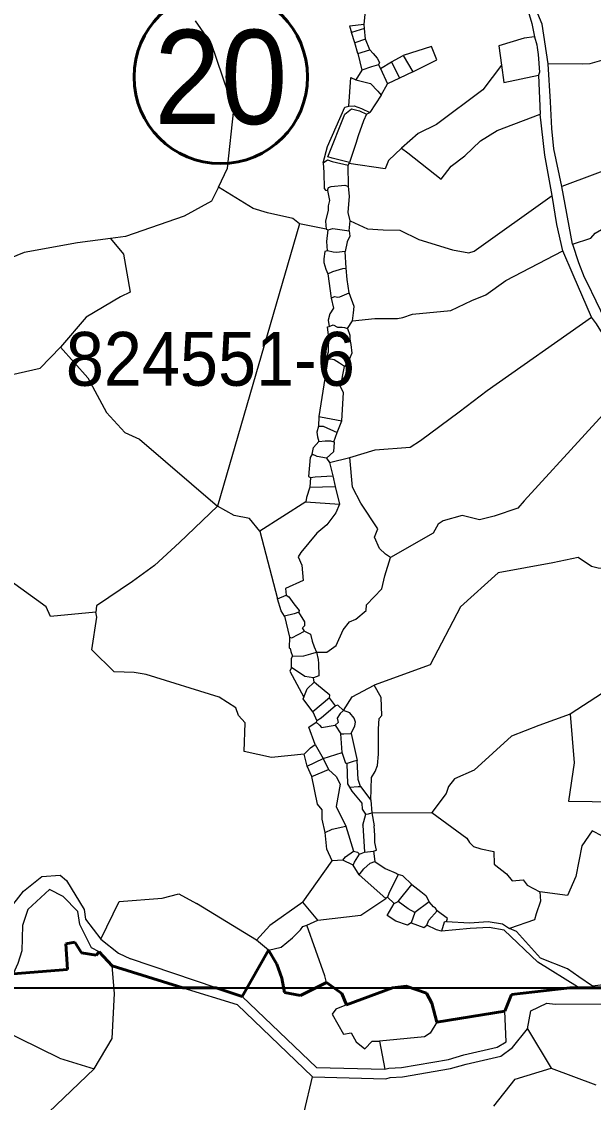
# Model space of a CAD drawing. Header units: metres. Extents: x 548568 to 557107, y 1817749 to 1829427.
# Drawn here: x 553363 to 553788, y 1821915 to 1822718 of the extents above; entities that cross this region are included whole.
import ezdxf
from ezdxf.enums import TextEntityAlignment as Align

# ---------------------------------------------------------------- set-up
doc = ezdxf.new("R2010")
doc.units = ezdxf.units.M
doc.header["$LTSCALE"] = 28
doc.linetypes.add('LONG_DASHED', pattern=[7.5, 6, -1.5])
for name, color, linetype, lineweight in [('10', 7, 'Continuous', 13), ('23', 7, 'Continuous', 13), ('32', 7, 'Continuous', 13), ('34', 7, 'LONG_DASHED', 40), ('54', 7, 'Continuous', 25), ('63', 7, 'Continuous', 40)]:
    doc.layers.add(name, color=color, linetype=linetype, lineweight=lineweight)
doc.layers.add('55', color=7, linetype='Continuous')

msp = doc.modelspace()

# ---------------------------------------------------------------- linework, layer by layer
at = {"layer": '10'}
for p, q in [((553618, 1822715.63), (553619.71, 1822733.46)), ((553618.11, 1822712.58), (553608.58, 1822709.64)), ((553611.07, 1822701.95), (553608.58, 1822709.64)), ((553618.11, 1822712.58), (553618, 1822715.63)), ((553618.93, 1822704.65), (553618.11, 1822712.58)), ((553618.93, 1822704.65), (553611.07, 1822701.95)), ((553613.28, 1822694.08), (553611.07, 1822701.95)), ((553622.14, 1822696.82), (553618.93, 1822704.65)), ((553613.28, 1822694.08), (553622.14, 1822696.82)), ((553628.49, 1822685.64), (553630.13, 1822683.04)), ((553638.12, 1822687.8), (553644.07, 1822675.8)), ((553630.13, 1822683.04), (553635.23, 1822671.61)), ((553630.51, 1822663.16), (553635.23, 1822671.61)), ((553630.51, 1822663.16), (553622.18, 1822650.27)), ((553606.18, 1822595.37), (553606.03, 1822611.06)), ((553569.78, 1822567.55), (553508.87, 1822357.82)), ((553589.58, 1822563.67), (553569.78, 1822567.55)), ((553606.8, 1822562.28), (553607.44, 1822569.78)), ((553589.58, 1822563.67), (553591.17, 1822563.14)), ((553604.47, 1822534.65), (553603.82, 1822546.85)), ((553590.91, 1822530.37), (553593.5, 1822512.18)), ((553605.61, 1822489.79), (553609.29, 1822495.33)), ((553590.96, 1822466.67), (553584.17, 1822424.27)), ((553584.17, 1822424.27), (553583.99, 1822417.31)), ((553597.79, 1822412.47), (553601.37, 1822421.09)), ((553595.26, 1822405.61), (553597.79, 1822412.47)), ((553592.19, 1822390.18), (553607.26, 1822393.9)), ((553592.19, 1822390.18), (553594.54, 1822380.26)), ((553594.54, 1822380.26), (553596.42, 1822372.31)), ((553578.12, 1822378.94), (553577.45, 1822371.86)), ((553577.45, 1822371.86), (553596.42, 1822372.31)), ((553596.42, 1822372.31), (553599.5, 1822359.33)), ((553574.62, 1822360.87), (553540.43, 1822339.25)), ((553574.62, 1822360.87), (553599.5, 1822359.33)), ((553540.43, 1822339.25), (553553.55, 1822288.98)), ((553553.55, 1822288.98), (553559.94, 1822291.72)), ((553580.86, 1822227.1), (553580.32, 1822230.23)), ((553592.06, 1822215.23), (553579.79, 1822204.83)), ((553596.69, 1822209.39), (553592.06, 1822215.23)), ((553579.79, 1822204.83), (553582.64, 1822198.25)), ((553582.64, 1822198.25), (553582.33, 1822197.22)), ((553596.32, 1822195), (553600.52, 1822188.67)), ((553601.56, 1822174.77), (553600.52, 1822188.67)), ((553608.3, 1822188.81), (553612.7, 1822168.8)), ((553581.54, 1822180.56), (553587.55, 1822170.37)), ((553575.47, 1822164.68), (553573.23, 1822173.46)), ((553587.55, 1822170.37), (553601.56, 1822174.77)), ((553575.47, 1822164.68), (553587.55, 1822170.37)), ((553579.06, 1822156.87), (553575.47, 1822164.68)), ((553587.55, 1822170.37), (553591.38, 1822162.11)), ((553579.06, 1822156.87), (553591.38, 1822162.11)), ((553615.2, 1822149.55), (553622.85, 1822139.43)), ((553622.85, 1822139.43), (553623.6, 1822129.82)), ((553616.99, 1822120.68), (553619.01, 1822128.87)), ((553623.6, 1822129.82), (553668.05, 1822130.19)), ((553623.6, 1822129.82), (553625.26, 1822120.14)), ((553604.22, 1822120.12), (553610.05, 1822101.54)), ((553616.99, 1822120.68), (553618.05, 1822100.67)), ((553614.41, 1822099.27), (553618.05, 1822100.67)), ((553618.05, 1822100.67), (553624.9, 1822101.44)), ((553624.9, 1822101.44), (553625.94, 1822093.87)), ((553572.37, 1822063.63), (553594.19, 1822094.22)), ((553602.11, 1822094.86), (553594.19, 1822094.22)), ((553609.79, 1822091.02), (553602.11, 1822094.86)), ((553614.16, 1822083.86), (553609.79, 1822091.02)), ((553633.97, 1822066.33), (553614.16, 1822083.86)), ((553641.65, 1822084.97), (553643.06, 1822084.08)), ((553643.2, 1822063.97), (553653.35, 1822076.69)), ((553615.45, 1822053.98), (553633.97, 1822066.33)), ((553635.35, 1822067.13), (553633.97, 1822066.33)), ((553635.35, 1822067.13), (553640.29, 1822062.58)), ((553537.91, 1822035.27), (553493.25, 1822062.66)), ((553583.46, 1822050.09), (553572.37, 1822063.63)), ((553640.29, 1822062.58), (553643.2, 1822063.97)), ((553575.28, 1822046.41), (553583.46, 1822050.09)), ((553583.46, 1822050.09), (553615.45, 1822053.98)), ((553655.6, 1822055.94), (553652.92, 1822048.17)), ((553546.84, 1822027.96), (553537.91, 1822035.27)), ((553396.24, 1822032.57), (553402.93, 1822033.8)), ((553397.61, 1822013.57), (553396.24, 1822032.57)), ((553402.93, 1822033.8), (553407.95, 1822025.78)), ((553418.88, 1822024.21), (553421.08, 1822026.53)), ((553546.84, 1822027.96), (553527.24, 1821993.53)), ((553546.84, 1822027.96), (553527.24, 1821993.53)), ((553407.95, 1822025.78), (553418.88, 1822024.21)), ((553357.24, 1822010.36), (553397.61, 1822013.57)), ((553432.5, 1821995.72), (553430.67, 1822016.35)), ((553671.9, 1821974.38), (553722.31, 1821982.55)), ((553671.9, 1821974.38), (553722.31, 1821982.55)), ((553391.65, 1821947.54), (553346.45, 1821969.79)), ((553739.22, 1821969.38), (553756.85, 1821940.3)), ((553629.36, 1821960.3), (553633.21, 1821939.37)), ((553391.65, 1821947.54), (553417.28, 1821939.77)), ((553369.61, 1821894.11), (553417.28, 1821939.77)), ((553756.85, 1821940.3), (553790.09, 1821927.9))]:
    msp.add_line(p, q, dxfattribs=at)
for points in [[(553509.65, 1822594.86), (553516.47, 1822608.88), (553521.1, 1822652.46), (553504.6, 1822701.33), (553492.56, 1822718.36)], [(553815.86, 1822717.16), (553809.23, 1822707.61), (553804.5, 1822696.97), (553794.14, 1822688.82), (553785.46, 1822686.41), (553780.43, 1822686.21), (553754.53, 1822686.32)], [(553618, 1822715.63), (553607.06, 1822714.32), (553608.58, 1822709.64)], [(553744.51, 1822706.44), (553736.86, 1822705.4), (553717.84, 1822699.67), (553719.87, 1822685.28)], [(553613.28, 1822694.08), (553616.1, 1822681.71), (553611.74, 1822674.6)], [(553622.14, 1822696.82), (553624.58, 1822694.08), (553627.67, 1822690.52), (553629.33, 1822687.39), (553628.49, 1822685.64)], [(553630.13, 1822683.04), (553638.12, 1822687.8), (553646.92, 1822692.61), (553653.96, 1822680.49)], [(553653.96, 1822680.49), (553671.9, 1822689.41), (553667.91, 1822699.19), (553646.92, 1822692.61)], [(553628.49, 1822685.64), (553623.38, 1822684.25), (553616.1, 1822681.71)], [(553719.87, 1822685.28), (553706.1, 1822667.14), (553671.57, 1822641.43), (553657.93, 1822634.71), (553645.53, 1822623.77)], [(553719.87, 1822685.28), (553721.75, 1822672.49), (553747.39, 1822678.07)], [(553653.96, 1822680.49), (553644.07, 1822675.8), (553635.23, 1822671.61)], [(553606.55, 1822655.06), (553607.91, 1822676.22), (553611.74, 1822674.6)], [(553611.74, 1822674.6), (553622.55, 1822671.71), (553628.06, 1822666.2), (553630.51, 1822663.16)], [(553875.56, 1822654.96), (553834.37, 1822621.2), (553764.71, 1822595.3)], [(553619.73, 1822649.11), (553617.4, 1822644.02), (553613.46, 1822632.95), (553611.71, 1822627.16), (553607.11, 1822613.21)], [(553645.53, 1822623.77), (553650.45, 1822620.37), (553674.98, 1822600.72), (553682.43, 1822610.48), (553692.66, 1822617.95), (553704.31, 1822629.16), (553716.8, 1822636.93), (553748.63, 1822649.02)], [(553645.53, 1822623.77), (553635.93, 1822614.6), (553633.53, 1822608.31), (553606.57, 1822612.33)], [(553587.41, 1822612.77), (553588, 1822605.55), (553588.06, 1822593.85), (553589.25, 1822592.59), (553590.67, 1822592.37)], [(553607.11, 1822613.21), (553606.57, 1822612.33), (553606.03, 1822611.06)], [(553772.68, 1822552.41), (553786.33, 1822556.76), (553789.48, 1822560.53), (553794.24, 1822563.22), (553801.19, 1822564.27), (553804.85, 1822568.14), (553814.61, 1822574.74), (553821.61, 1822576.11), (553843.86, 1822576.85), (553844.46, 1822584.55), (553843.79, 1822591.6), (553855.71, 1822600.69), (553866.63, 1822609.21), (553884.37, 1822586.02)], [(553590.67, 1822592.37), (553591.48, 1822594.55), (553593.47, 1822595.3), (553603.41, 1822596.21), (553606.18, 1822595.37)], [(553509.65, 1822594.86), (553504.59, 1822584.45), (553484.13, 1822573.22), (553440.57, 1822558.03), (553429.54, 1822556.6)], [(553569.78, 1822567.55), (553564.92, 1822571.44), (553546.05, 1822575.78), (553535.54, 1822579.03), (553509.65, 1822594.86)], [(553590.67, 1822592.37), (553592.19, 1822584.8), (553591.18, 1822580.95), (553591.17, 1822577.62), (553589.21, 1822569.56), (553589.58, 1822563.67)], [(553607.44, 1822569.78), (553606.12, 1822575.91), (553606.97, 1822587.97), (553606.18, 1822595.37)], [(553607.44, 1822569.78), (553620.32, 1822563.74), (553632.12, 1822562.94), (553644.38, 1822562.77), (553658.44, 1822555.88), (553683.59, 1822548.11), (553695.65, 1822546), (553699.66, 1822547.29), (553757.49, 1822588.67)], [(553591.17, 1822563.14), (553594.66, 1822564.09), (553603.19, 1822562.72), (553606.8, 1822562.28)], [(553429.54, 1822556.6), (553404.93, 1822553.41), (553365.33, 1822546.15), (553319.78, 1822527.66), (553248.5, 1822479.45), (553232.3, 1822459.13), (553220.41, 1822426.83), (553211.91, 1822399.63), (553205.21, 1822391.01)], [(553429.54, 1822556.6), (553439.1, 1822545.05), (553443.94, 1822516.63), (553436.91, 1822513.25), (553411.44, 1822498.06), (553392.22, 1822475.99)], [(553590.68, 1822547.55), (553590.08, 1822554.33), (553591.17, 1822563.14)], [(553606.8, 1822562.28), (553607.29, 1822558.3), (553605.22, 1822554.04), (553603.82, 1822546.85)], [(553590.68, 1822547.55), (553588.58, 1822547.04), (553587.94, 1822541.46), (553587.88, 1822538.91), (553589.37, 1822533.72), (553590.91, 1822530.37)], [(553603.82, 1822546.85), (553597.42, 1822546.22), (553594.75, 1822546.56), (553590.68, 1822547.55)], [(553609.29, 1822495.33), (553625.78, 1822497.11), (553642.71, 1822497.11), (553646.5, 1822497.85), (553653.89, 1822500.47), (553682.22, 1822503.14), (553697.83, 1822510.64), (553708.28, 1822514.66), (553723.01, 1822525.51), (553765.57, 1822547.54)], [(553590.91, 1822530.37), (553594.59, 1822532.16), (553602.02, 1822534.45), (553604.47, 1822534.65)], [(553606.73, 1822516.32), (553605.38, 1822526.13), (553604.47, 1822534.65)], [(553593.5, 1822512.18), (553595.88, 1822513.42), (553598.41, 1822513.01), (553599.74, 1822513.19), (553606.73, 1822516.32)], [(553609.29, 1822495.33), (553610, 1822501.27), (553610.45, 1822506.2), (553606.73, 1822516.32)], [(553593.5, 1822512.18), (553595.23, 1822504.77), (553592.46, 1822500.65), (553591.15, 1822495.92), (553591.81, 1822491.22)], [(553591.81, 1822491.22), (553594.79, 1822492.4), (553598.2, 1822490.69), (553601.48, 1822490.85), (553603.16, 1822490.61), (553605.61, 1822489.79)], [(553607.26, 1822393.9), (553626.1, 1822399.65), (553652.16, 1822401.48), (553659.8, 1822406.44), (553688.52, 1822427.81), (553709.36, 1822443.6), (553786.73, 1822498.14)], [(553590.96, 1822466.67), (553590.27, 1822468.54), (553591.37, 1822472.42), (553591.49, 1822477.39), (553591.78, 1822480.49), (553590.64, 1822491.03), (553591.81, 1822491.22)], [(553605.61, 1822489.79), (553607.25, 1822484.76), (553607.24, 1822481.95), (553608.1, 1822477.85), (553608.71, 1822471.41), (553606.16, 1822465.41), (553603.18, 1822461.56)], [(553319.82, 1822426.87), (553324.83, 1822436.42), (553326.73, 1822448.63), (553333.49, 1822450.41), (553377.19, 1822460.33), (553392.22, 1822475.99)], [(553392.22, 1822475.99), (553412.72, 1822453.04), (553426.46, 1822427.35), (553440.2, 1822412.52), (553450.96, 1822407.48), (553508.87, 1822357.82)], [(553603.18, 1822461.56), (553599.61, 1822464.12), (553595.64, 1822466.52), (553593.22, 1822466.87), (553590.96, 1822466.67)], [(553601.37, 1822421.09), (553602.66, 1822442.13), (553600.42, 1822446.52), (553603.18, 1822461.56)], [(553827.43, 1822460.82), (553736.81, 1822361.68), (553731.97, 1822356.3), (553714.54, 1822350.2), (553703.58, 1822347.66), (553690.79, 1822350.71), (553676.61, 1822346.93), (553672.77, 1822344.41), (553669.14, 1822337.78), (553637.36, 1822319.52)], [(553584.17, 1822424.27), (553585.47, 1822424.05), (553601.37, 1822421.09)], [(553583.99, 1822417.31), (553582.82, 1822412.8), (553583.17, 1822409.3), (553584.11, 1822405.72)], [(553583.99, 1822417.31), (553587.43, 1822417.19), (553597.79, 1822412.47)], [(553579.34, 1822396.5), (553580.3, 1822401.28), (553584.11, 1822405.72)], [(553584.11, 1822405.72), (553588.82, 1822406.24), (553593, 1822406.41), (553595.26, 1822405.61)], [(553595.26, 1822405.61), (553595.56, 1822405.38), (553595.21, 1822398.16), (553589.92, 1822393.51), (553592.19, 1822390.18)], [(553579.34, 1822396.5), (553577.75, 1822393.84), (553576.66, 1822379.69), (553578.12, 1822378.94)], [(553589.92, 1822393.51), (553582.95, 1822394.55), (553579.34, 1822396.5)], [(553637.36, 1822319.52), (553633.63, 1822322.17), (553629.4, 1822326.37), (553625.45, 1822334.65), (553628.07, 1822340.95), (553615.35, 1822359.89), (553609.29, 1822371.99), (553607.26, 1822393.9)], [(553578.12, 1822378.94), (553581.56, 1822379.64), (553594.54, 1822380.26)], [(553577.45, 1822371.86), (553575.04, 1822364.27), (553574.62, 1822360.87)], [(553508.87, 1822357.82), (553480.72, 1822330.88), (553462.16, 1822313.65), (553445.71, 1822301.85), (553419.13, 1822283.62), (553418.51, 1822278.94)], [(553540.43, 1822339.25), (553532.72, 1822348.48), (553521.36, 1822350.76), (553508.87, 1822357.82)], [(553599.5, 1822359.33), (553596.9, 1822352.71), (553590.04, 1822343.8), (553582.83, 1822337.66), (553570.89, 1822323.39), (553568.86, 1822320.17), (553571.61, 1822313.85), (553572.57, 1822302.55), (553559.38, 1822296.53), (553559.94, 1822291.72)], [(553418.51, 1822278.94), (553384.86, 1822275.79), (553381.59, 1822283.07), (553343.67, 1822310.13), (553329.97, 1822327.24)], [(553582.51, 1822249.3), (553590.26, 1822249.3), (553597.16, 1822254.19), (553602.28, 1822265.84), (553607.12, 1822271.83), (553611.81, 1822273.77), (553619.38, 1822280.27), (553619.53, 1822284.43), (553630.95, 1822296.28), (553633.17, 1822305.96), (553637.36, 1822319.52)], [(553806.31, 1822306.76), (553801.41, 1822311.37), (553791.81, 1822311.7), (553786.71, 1822313.02), (553776.86, 1822319.67), (553758.06, 1822315.76), (553717.32, 1822308.31), (553689.47, 1822283.02), (553667.01, 1822239.92), (553667.01, 1822239.78), (553625.29, 1822224.73)], [(553559.94, 1822291.72), (553561.92, 1822290.47), (553565.63, 1822285.22), (553569.64, 1822280.33), (553569.48, 1822279.01)], [(553558.65, 1822275.91), (553556.22, 1822279.93), (553553.55, 1822288.98)], [(553573.23, 1822173.46), (553549.09, 1822170.97), (553528.86, 1822175.57), (553529.59, 1822196.77), (553524.48, 1822202.15), (553522.53, 1822207.84), (553510.08, 1822215.81), (553455.94, 1822232.71), (553446.95, 1822234.06), (553432.16, 1822234.7), (553415.62, 1822251.13), (553419.18, 1822275.17), (553418.51, 1822278.94)], [(553569.48, 1822279.01), (553565.89, 1822277.73), (553558.65, 1822275.91), (553562.37, 1822260.33)], [(553573.5, 1822264.76), (553572, 1822267.4), (553573.76, 1822269.2), (553573.93, 1822271.86), (553569.48, 1822279.01)], [(553562.37, 1822260.33), (553562.12, 1822252.46), (553562.8, 1822252.08), (553563.44, 1822249.82), (553564.64, 1822246.38)], [(553562.37, 1822260.33), (553564.12, 1822259.83), (553573.5, 1822264.76)], [(553573.5, 1822264.76), (553575.01, 1822264.17), (553578.07, 1822262.65), (553579.16, 1822257.48), (553580.71, 1822253.13), (553582.51, 1822249.3)], [(553563.79, 1822237.79), (553563.9, 1822244.63), (553564.64, 1822246.38)], [(553564.64, 1822246.38), (553572.97, 1822246.44), (553578.16, 1822247.94), (553582.51, 1822249.3)], [(553582.51, 1822249.3), (553583.78, 1822243.92), (553583.95, 1822240.93), (553584.26, 1822231.77), (553580.32, 1822230.23)], [(553563.79, 1822237.79), (553562.79, 1822235.26), (553572.99, 1822215.94)], [(553580.32, 1822230.23), (553573.93, 1822231.3), (553563.79, 1822237.79)], [(553815.33, 1822235.37), (553794.94, 1822218.88), (553771.03, 1822203.33)], [(553572.99, 1822215.94), (553575.62, 1822222.12), (553580.86, 1822227.1)], [(553592.06, 1822215.23), (553592.36, 1822217.24), (553582.43, 1822225.55), (553580.86, 1822227.1)], [(553602.46, 1822206.03), (553609.04, 1822216.17), (553625.29, 1822224.73)], [(553622.85, 1822139.43), (553623.37, 1822156.17), (553626.16, 1822160.71), (553627.85, 1822165.1), (553628.44, 1822173.41), (553628.5, 1822192.21), (553629.15, 1822199.88), (553631.04, 1822202.28), (553630.42, 1822215.49), (553625.29, 1822224.73)], [(553579.79, 1822204.83), (553572.56, 1822214.54), (553572.99, 1822215.94)], [(553596.69, 1822209.39), (553586.04, 1822200.19), (553582.64, 1822198.25)], [(553602.46, 1822206.03), (553600.01, 1822203.76), (553597.81, 1822200.2), (553598.66, 1822197.11), (553596.32, 1822195)], [(553602.46, 1822206.03), (553598.31, 1822209.89), (553596.69, 1822209.39)], [(553608.3, 1822188.81), (553611.06, 1822194.66), (553611.4, 1822197.33), (553610.41, 1822200.17), (553607.2, 1822204.11), (553602.46, 1822206.03)], [(553771.03, 1822203.33), (553747.77, 1822194.86), (553727.44, 1822186.99), (553699.57, 1822161.69), (553684.93, 1822155.29), (553680.59, 1822149.58), (553678.78, 1822144.24), (553668.05, 1822130.19)], [(553771.03, 1822203.33), (553773.87, 1822167.06), (553769.77, 1822138.65), (553822.6, 1822137.94)], [(553581.54, 1822180.56), (553576.9, 1822193.64), (553582.33, 1822197.22)], [(553582.33, 1822197.22), (553584.78, 1822195.07), (553586.19, 1822193.41), (553596.32, 1822195)], [(553600.52, 1822188.67), (553602.82, 1822188.61), (553608.3, 1822188.81)], [(553573.23, 1822173.46), (553578.13, 1822178.12), (553581.54, 1822180.56)], [(553605.33, 1822166.45), (553604.31, 1822166.58), (553601.56, 1822174.77)], [(553612.7, 1822168.8), (553609.66, 1822168.13), (553605.33, 1822166.45)], [(553607.14, 1822148.89), (553605.73, 1822151.56), (553605.33, 1822166.45)], [(553615.2, 1822149.55), (553613.38, 1822154.71), (553612.7, 1822168.8)], [(553588.85, 1822115.4), (553586.57, 1822125.26), (553586.79, 1822132.2), (553583.11, 1822136.28), (553579.06, 1822156.87)], [(553591.38, 1822162.11), (553597.1, 1822156.85), (553600.18, 1822151.14), (553597.09, 1822134.65), (553604.22, 1822120.12)], [(553607.14, 1822148.89), (553613.53, 1822149.48), (553615.2, 1822149.55)], [(553616.39, 1822137.17), (553608.95, 1822146.09), (553607.14, 1822148.89)], [(553619.01, 1822128.87), (553616.74, 1822132.6), (553616.39, 1822137.17)], [(553822.6, 1822137.94), (553820.02, 1822126.38), (553805.59, 1822119.47), (553798.15, 1822113.49), (553795.01, 1822112.6), (553787.18, 1822116.52), (553779.49, 1822105.46), (553775.04, 1822082.6), (553768.95, 1822068.56), (553748.34, 1822071.12)], [(553619.01, 1822128.87), (553621.08, 1822129.26), (553623.6, 1822129.82)], [(553668.05, 1822130.19), (553694.13, 1822111.16), (553696.25, 1822107.87), (553699.23, 1822104.82), (553704.44, 1822103.25), (553714.26, 1822101.08), (553714.59, 1822091.77), (553723.58, 1822084.54), (553727.83, 1822079.47), (553735.98, 1822080.21), (553738.96, 1822076.05), (553748.34, 1822071.12)], [(553588.85, 1822115.4), (553594.04, 1822117.71), (553604.22, 1822120.12)], [(553594.19, 1822094.22), (553590.22, 1822102.99), (553588.85, 1822115.4)], [(553624.9, 1822101.44), (553627.15, 1822102.25), (553625.86, 1822107.94), (553625.88, 1822113.15), (553625.26, 1822120.14)], [(553602.11, 1822094.86), (553604.03, 1822097.3), (553610.05, 1822101.54)], [(553609.79, 1822091.02), (553610.7, 1822093.17), (553614.41, 1822099.27)], [(553610.05, 1822101.54), (553612.84, 1822100.72), (553614.41, 1822099.27)], [(553614.16, 1822083.86), (553617.74, 1822088.36), (553622.29, 1822092.42), (553625.94, 1822093.87)], [(553625.94, 1822093.87), (553633.39, 1822088.55), (553641.65, 1822084.97)], [(553643.06, 1822084.08), (553636.21, 1822069.94), (553635.35, 1822067.13)], [(553653.35, 1822076.69), (553646.53, 1822083.15), (553643.06, 1822084.08)], [(553653.35, 1822076.69), (553660.06, 1822071.41), (553663.61, 1822068.38), (553666.23, 1822063.87)], [(553422.26, 1822036.1), (553435.96, 1822063.96), (553467.72, 1822066.46), (553480.22, 1822069.83), (553493.25, 1822062.66)], [(553748.34, 1822071.12), (553748.87, 1822064.17), (553745.63, 1822054.84), (553744.46, 1822050.3), (553725.93, 1822043.93)], [(553572.37, 1822063.63), (553547.79, 1822046.28), (553537.91, 1822035.27)], [(553652.92, 1822048.17), (553650.08, 1822046.55), (553641.5, 1822049.41), (553634.87, 1822053.75), (553640.29, 1822062.58)], [(553655.6, 1822055.94), (553650.52, 1822058.68), (553643.2, 1822063.97)], [(553672.08, 1822057.17), (553670.97, 1822058.96), (553669.34, 1822059.99), (553666.23, 1822063.87), (553655.6, 1822055.94)], [(553664.4, 1822046.49), (553666, 1822050.15), (553672.08, 1822057.17)], [(553679, 1822049.19), (553679.72, 1822051.48), (553672.08, 1822057.17)], [(553546.84, 1822027.96), (553556.34, 1822030.22), (553564.72, 1822037.06), (553570.56, 1822042.86), (553572.4, 1822045.41), (553575.28, 1822046.41)], [(553589.87, 1822003.78), (553588.61, 1822008.75), (553575.28, 1822046.41)], [(553652.92, 1822048.17), (553662.22, 1822044.73), (553664.4, 1822046.49)], [(553675.26, 1822042.07), (553671.56, 1822043.01), (553664.4, 1822046.49)], [(553357.24, 1822010.36), (553397.61, 1822013.57), (553396.24, 1822032.57), (553402.93, 1822033.8), (553407.95, 1822025.78), (553418.88, 1822024.21), (553421.08, 1822026.53)], [(553589.87, 1822003.78), (553570.57, 1821994.11), (553558.77, 1821996.44), (553556.8, 1822007.13), (553552.91, 1822017.56), (553546.84, 1822027.96)], [(553589.87, 1822003.78), (553570.57, 1821994.11), (553558.77, 1821996.44), (553556.8, 1822007.13), (553552.91, 1822017.56), (553546.84, 1822027.96)], [(553604.79, 1821987.3), (553601.22, 1821995.7), (553589.87, 1822003.78)], [(553604.79, 1821987.3), (553601.22, 1821995.7), (553589.87, 1822003.78)], [(553417.28, 1821939.77), (553430.67, 1821962.13), (553432.5, 1821995.72)], [(553604.79, 1821987.3), (553638.95, 1821999.94), (553649.15, 1822001.01), (553664.2, 1821995.95), (553668.09, 1821988.5), (553671.9, 1821974.38)], [(553604.79, 1821987.3), (553638.95, 1821999.94), (553649.15, 1822001.01), (553664.2, 1821995.95), (553668.09, 1821988.5), (553671.9, 1821974.38)], [(553604.79, 1821987.3), (553596.95, 1821984.01), (553594.2, 1821980.3), (553602.53, 1821965.55), (553608.21, 1821966.51), (553611.95, 1821959.81), (553618.44, 1821954.54), (553623.96, 1821960.26), (553629.36, 1821960.3)], [(553671.9, 1821974.38), (553666.88, 1821966.22), (553662.77, 1821963.42), (553629.36, 1821960.3)], [(553714.22, 1821912.05), (553730.18, 1821932.04), (553756.85, 1821940.3)], [(553520.03, 1821833.28), (553539.45, 1821862.19), (553561.38, 1821901.61), (553573.33, 1821907.63), (553579.54, 1821933.74)]]:
    msp.add_lwpolyline(points, dxfattribs=at)
at = {"layer": '23'}
for p, q in [((553747.39, 1822678.07), (553748.63, 1822649.02)), ((553619.73, 1822649.11), (553622.18, 1822650.27)), ((553772.68, 1822552.41), (553764.71, 1822595.3))]:
    msp.add_line(p, q, dxfattribs=at)
for points in [[(553700.42, 1822787.62), (553711.21, 1822775.91), (553724.05, 1822759.86), (553730.06, 1822750.61), (553736.53, 1822736.4), (553740.41, 1822722.99), (553742.5, 1822716.32), (553744.51, 1822706.44)], [(553754.53, 1822686.32), (553750.08, 1822715.92), (553746.98, 1822723.58), (553742.1, 1822740.7), (553737.63, 1822752.05)], [(553744.51, 1822706.44), (553746.09, 1822700.57), (553746.48, 1822698.48), (553747.27, 1822693.24), (553748.06, 1822680.18), (553747.39, 1822678.07)], [(553764.71, 1822595.3), (553758.73, 1822623.12), (553757.22, 1822638.23), (553756.25, 1822658.16), (553754.53, 1822686.32)], [(553587.41, 1822612.77), (553590.64, 1822625.01), (553603.42, 1822654.22), (553606.55, 1822655.06)], [(553607.11, 1822613.21), (553594, 1822616.4), (553590.99, 1822617.24), (553603.53, 1822649.07), (553608.54, 1822652.98), (553614.41, 1822651.52), (553619.73, 1822649.11)], [(553606.55, 1822655.06), (553610.47, 1822655.21), (553616.01, 1822653.15), (553622.18, 1822650.27)], [(553757.49, 1822588.67), (553752.05, 1822618.56), (553748.63, 1822649.02)], [(553587.41, 1822612.77), (553590.59, 1822615.02), (553594.05, 1822613.93), (553606.03, 1822611.06)], [(553765.57, 1822547.54), (553761.13, 1822567), (553757.49, 1822588.67)], [(553772.68, 1822552.41), (553777.09, 1822538.9), (553781.27, 1822527.91), (553783.37, 1822524.15), (553796.57, 1822496.43)], [(553786.73, 1822498.14), (553773.13, 1822529.73), (553765.57, 1822547.54)], [(553827.43, 1822460.82), (553815.63, 1822466.82), (553810.49, 1822469.47), (553804.83, 1822474.63), (553796.23, 1822483.99), (553790.45, 1822493.21), (553786.73, 1822498.14)]]:
    msp.add_lwpolyline(points, dxfattribs=at)
at = {"layer": '32'}
for p, q in [((553430.67, 1822016.35), (553421.08, 1822026.53)), ((553430.67, 1822016.35), (553421.08, 1822026.53)), ((553507.98, 1822000), (553444.43, 1822021.35)), ((553483.1, 1822000), (553430.67, 1822016.35)), ((553483.1, 1822000), (553430.67, 1822016.35)), ((553527.24, 1821993.53), (553507.98, 1822000)), ((553527.24, 1821993.53), (553507.98, 1822000))]:
    msp.add_line(p, q, dxfattribs=at)
for points in [[(553353.34, 1822057.03), (553364.9, 1822071.61), (553378.47, 1822082.72), (553392.02, 1822083.53), (553396.68, 1822079.7), (553409.95, 1822057.97), (553410.82, 1822050.79), (553422.26, 1822036.1)], [(553421.08, 1822026.53), (553415.22, 1822029.54), (553406.73, 1822046.95), (553405.18, 1822056.67), (553394.34, 1822067.82), (553384.09, 1822073.04), (553368.15, 1822057.98), (553364.12, 1822046.23), (553363.7, 1822027.28), (553360.71, 1822017.86), (553357.24, 1822010.36)], [(553679, 1822049.19), (553677.36, 1822048.7), (553675.26, 1822042.07)], [(553770.72, 1822000), (553776.33, 1822000.71), (553746.94, 1822019.04), (553721.84, 1822042.66), (553710.79, 1822044.76), (553696.66, 1822044.08), (553675.26, 1822042.07)], [(553679, 1822049.19), (553696.1, 1822048.18), (553710.09, 1822049.23), (553720.63, 1822047.53), (553725.93, 1822043.93)], [(553841.84, 1822000), (553839.52, 1822001.34), (553826.98, 1822006.01), (553787.56, 1822001.2), (553777.47, 1822007.94), (553768.9, 1822014.02), (553748.8, 1822021.82), (553731.13, 1822041.82), (553725.93, 1822043.93)], [(553422.26, 1822036.1), (553435.38, 1822025.54), (553444.43, 1822021.35)], [(553483.1, 1822000), (553523.53, 1821987.39), (553579.54, 1821933.74)], [(553770.72, 1822000), (553746.63, 1821996.95), (553727.43, 1821994.84), (553722.31, 1821982.55)], [(553770.72, 1822000), (553746.63, 1821996.95), (553727.43, 1821994.84), (553722.31, 1821982.55)], [(553527.24, 1821993.53), (553582.43, 1821940.67), (553633.21, 1821939.37)], [(553739.22, 1821969.38), (553741.78, 1821982.74), (553753.51, 1821988.4), (553759.87, 1821987.84), (553842.23, 1821988.36), (553862.98, 1821971.17), (553872.18, 1821960.04), (553880.04, 1821955.14), (553886.03, 1821949.03), (553890.7, 1821943.25)], [(553633.21, 1821939.37), (553636.16, 1821940.15), (553645.62, 1821940.63), (553680.51, 1821946.71), (553691.94, 1821950.02), (553716.72, 1821955.8), (553723.29, 1821959.82), (553722.31, 1821982.55)], [(553579.54, 1821933.74), (553634.03, 1821932.35), (553637.24, 1821933.2), (553646.4, 1821933.66), (553682.09, 1821939.88), (553693.71, 1821943.24), (553719.41, 1821949.24), (553728.16, 1821955.51), (553739.22, 1821969.38)]]:
    msp.add_lwpolyline(points, dxfattribs=at)
at = {"layer": '34'}
msp.add_lwpolyline([(553357.24, 1822010.36), (553397.61, 1822013.57), (553396.24, 1822032.57), (553402.93, 1822033.8), (553407.95, 1822025.78), (553418.88, 1822024.21), (553421.08, 1822026.53), (553430.67, 1822016.35), (553483.1, 1822000), (553507.98, 1822000), (553527.24, 1821993.53), (553546.84, 1822027.96), (553552.91, 1822017.56), (553556.8, 1822007.13), (553558.77, 1821996.44), (553570.57, 1821994.11), (553589.87, 1822003.78), (553601.22, 1821995.7), (553604.79, 1821987.3), (553638.95, 1821999.94), (553649.15, 1822001.01), (553664.2, 1821995.95), (553668.09, 1821988.5), (553671.9, 1821974.38), (553722.31, 1821982.55), (553727.43, 1821994.84), (553770.72, 1822000), (553841.84, 1822000)], dxfattribs=at)
at = {"layer": '54'}
msp.add_line((551000, 1822000), (556000, 1822000), dxfattribs=at)
at = {"layer": '63'}
msp.add_circle((553511.39, 1822676.65), 64.42, dxfattribs=at)

# ---------------------------------------------------------------- texts
at = {"layer": '34', "width": 0.95}
msp.add_text('20', height=70, dxfattribs=at).set_placement((553511.39, 1822641.65), align=Align.CENTER)
at = {"layer": '55', "width": 0.95}
msp.add_text('824551-6', height=40, dxfattribs=at).set_placement((553503.64, 1822447.21), align=Align.CENTER)

doc.saveas('drawing.dxf')
